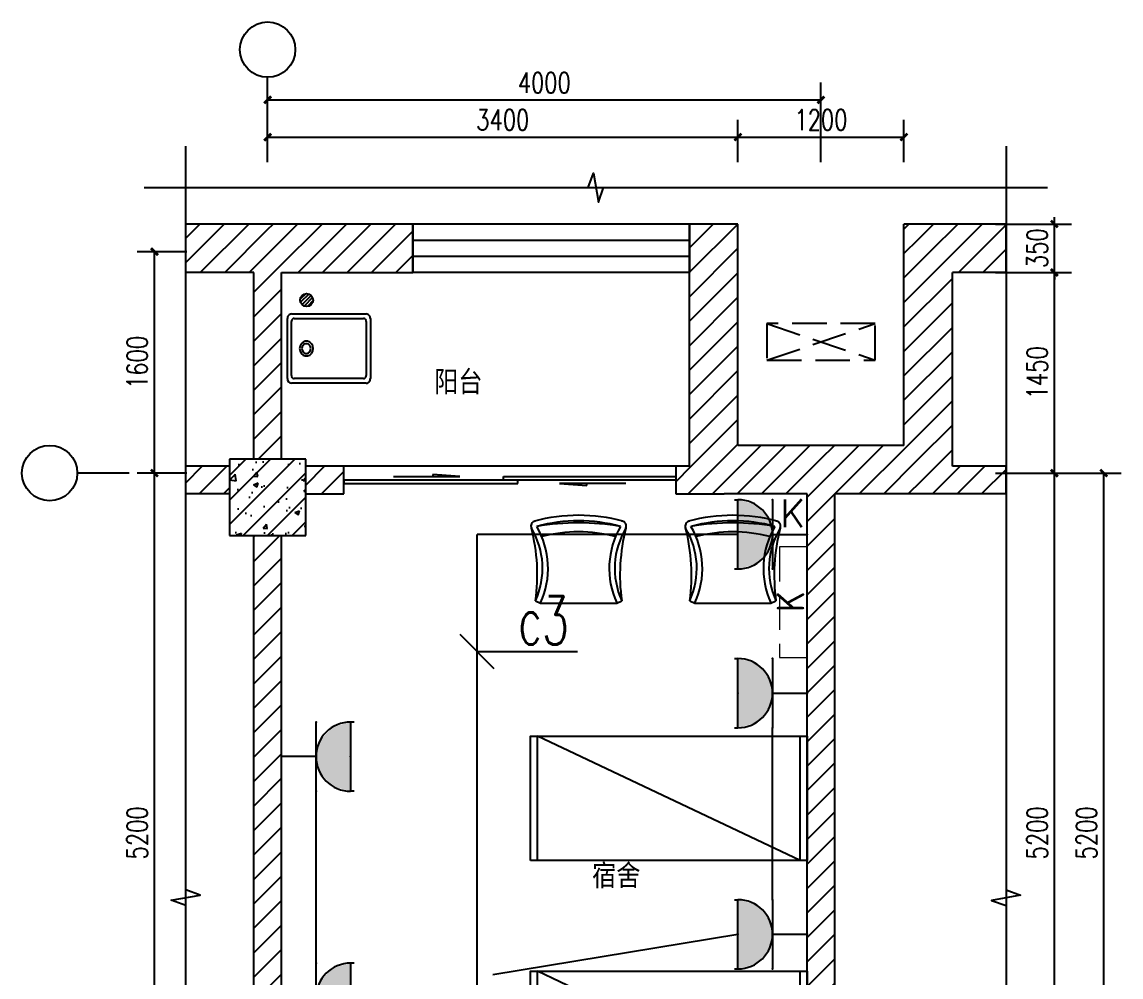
# Model space of a CAD drawing. Extents: x 1725663 to 4653551, y -550461 to 248782.
# Drawn here: x 2085698 to 2093643, y -55435 to -48533 of the extents above; entities that cross this region are included whole.
import ezdxf
from ezdxf.enums import TextEntityAlignment as Align

# ---------------------------------------------------------------- set-up
doc = ezdxf.new("R2010")
doc.units = 0
doc.header["$LTSCALE"] = 1000
doc.linetypes.add('DASH', pattern=[0.35, 0.25, -0.1])
for name, color, linetype in [('0-底图', 7, 'Continuous'), ('A-Fixt', 81, 'Continuous'), ('A-WALL-PATT', 252, 'Continuous'), ('AXIS', 3, 'Continuous'), ('COLUMN', 255, 'Continuous'), ('DIM-照明', 3, 'Continuous'), ('DIM_SYMB', 3, 'Continuous'), ('EQUIP-插座', 3, 'Continuous'), ('EQUIP_地漏', 7, 'Continuous'), ('PUB_DIM', 3, 'Continuous'), ('PUB_HATCH', 8, 'Continuous'), ('PUB_TEXT', 7, 'Continuous'), ('WALL', 2, 'Continuous'), ('WINDOW', 4, 'Continuous'), ('WIRE-照明', 6, 'Continuous'), ('看线', 30, 'Continuous')]:
    doc.layers.add(name, color=color, linetype=linetype)
doc.layers.add('A-ANNO-AXIS', color=102, linetype='Continuous', lineweight=0)
doc.styles.add('_TCH_DIM_T3', font='SIMPLEX', dxfattribs={"width": 0.75, "bigfont": 'HZTXT'})
doc.styles.add('_TEL_DIM', font='SIMPLEX', dxfattribs={"width": 0.8, "height": 3.5, "bigfont": 'HZTXT'})
doc.styles.get("Standard").update_dxf_attribs({"font": 'geniso.shx', "bigfont": 'hztxt.shx'})
doc.dimstyles.new('_TCH_ARCH&&50', dxfattribs={"dimtxt": 148.75, "dimasz": 50, "dimexe": 125, "dimexo": 150, "dimgap": 50, "dimtad": 1, "dimdec": 0, "dimzin": 0, "dimdsep": 46, "dimtxsty": '_TCH_DIM_T3', "dimblk": 'ARCHTICK', "dimcen": 0.09, "dimclrt": 7, "dimazin": 2, "dimtfac": 1, "dimtdec": 0, "dimtix": 1, "dimtmove": 2, "dimatfit": 3, "dimfxl": 1, "dimtolj": 1, "dimtzin": 0, "dimarcsym": 0})
pattern_1 = [(45, (406348.21, 820967.17), (-88.388383, 88.388383), [])]

# ---------------------------------------------------------------- blocks, each defined once
blk = doc.blocks.new('$DorLib2D$00000131')
at = {"color": 0, "linetype": 'Continuous'}
for p, q in [((0.15, 0.125), (0.2319, 0.1973)), ((0.2319, 0.1973), (0.2319, 0.125)), ((-0.5, 0.125), (-0.5, 0)), ((0.0192, 0.125), (-0.5, 0.125)), ((0.0192, 0), (0.0192, 0.125)), ((0.35, 0.125), (0.15, 0.125)), ((-0.5, 0), (0.0192, 0)), ((-0.024, 0), (0.5, 0)), ((-0.024, -0.125), (-0.024, 0)), ((0.5, 0), (0.5, -0.125)), ((-0.35, -0.125), (-0.15, -0.125)), ((-0.2319, -0.1973), (-0.2319, -0.125)), ((-0.15, -0.125), (-0.2319, -0.1973)), ((0.5, -0.125), (-0.024, -0.125))]:
    blk.add_line(p, q, dxfattribs=at)
blk = doc.blocks.new('$WINLIB2D$00000001')
at = {"color": 0}
for points in [[(-0.5, 0.5), (-0.5, -0.5)], [(-0.5, 0.5), (0.5, 0.5)], [(0.5, -0.5), (0.5, 0.5)], [(0.5, 0.1667), (-0.5, 0.1667)], [(0.5, -0.1667), (-0.5, -0.1667)], [(-0.5, -0.5), (0.5, -0.5)]]:
    blk.add_lwpolyline(points, dxfattribs=at)
blk = doc.blocks.new('$plan$00002153')
for p, q in [((-270.5, 250, 0), (270.5, 250, 0)), ((-300, -217.4, 0), (-300, 217.4, 0)), ((-270.2, 199.4, 0), (-270.5, 195.7, 0)), ((-270.5, -195.7, 0), (-270.5, 195.7, 0)), ((-267.9, 206.5, 0), (-270.2, 199.4, 0)), ((-263.5, 212.3, 0), (-267.9, 206.5, 0)), ((-257.5, 216.1, 0), (-263.5, 212.3, 0)), ((-250.8, 217.4, 0), (-257.5, 216.1, 0)), ((-250.8, 217.4, 0), (250.8, 217.4, 0)), ((254.2, 217.1, 0), (250.8, 217.4, 0)), ((260.7, 214.5, 0), (254.2, 217.1, 0)), ((265.9, 209.6, 0), (260.7, 214.5, 0)), ((269.3, 203.1, 0), (265.9, 209.6, 0)), ((270.5, 195.7, 0), (269.3, 203.1, 0)), ((270.5, 195.7, 0), (270.5, -195.7, 0)), ((300, 217.4, 0), (300, -217.4, 0)), ((116.1, 18.6, 0), (113.1, 0, 0)), ((113.1, 0, 0), (116.1, -18.6, 0)), ((124.6, 34.9, 0), (116.1, 18.6, 0)), ((137.7, 47.1, 0), (124.6, 34.9, 0)), ((132.3, 12.1, 0), (130.3, 0, 0)), ((130.3, 0, 0), (132.3, -12.1, 0)), ((137.8, 22.7, 0), (132.3, 12.1, 0)), ((153.8, 53.5, 0), (137.7, 47.1, 0)), ((146.3, 30.6, 0), (137.8, 22.7, 0)), ((156.7, 34.8, 0), (146.3, 30.6, 0)), ((170.8, 53.5, 0), (153.8, 53.5, 0)), ((167.8, 34.8, 0), (156.7, 34.8, 0)), ((178.3, 30.6, 0), (167.8, 34.8, 0)), ((186.9, 47.1, 0), (170.8, 53.5, 0)), ((186.8, 22.7, 0), (178.3, 30.6, 0)), ((192.3, 12.1, 0), (186.8, 22.7, 0)), ((200, 34.9, 0), (186.9, 47.1, 0)), ((194.3, 0, 0), (192.3, 12.1, 0)), ((208.5, 18.6, 0), (200, 34.9, 0)), ((211.5, 0, 0), (208.5, 18.6, 0)), ((116.1, -18.6, 0), (124.6, -34.9, 0)), ((124.6, -34.9, 0), (137.7, -47.1, 0)), ((132.3, -12.1, 0), (137.8, -22.7, 0)), ((137.7, -47.1, 0), (153.8, -53.5, 0)), ((137.8, -22.7, 0), (146.3, -30.6, 0)), ((146.3, -30.6, 0), (156.7, -34.8, 0)), ((153.8, -53.5, 0), (170.8, -53.5, 0)), ((156.7, -34.8, 0), (167.8, -34.8, 0)), ((167.8, -34.8, 0), (178.3, -30.6, 0)), ((170.8, -53.5, 0), (186.9, -47.1, 0)), ((178.3, -30.6, 0), (186.8, -22.7, 0)), ((186.8, -22.7, 0), (192.3, -12.1, 0)), ((186.9, -47.1, 0), (200, -34.9, 0)), ((192.3, -12.1, 0), (194.3, 0, 0)), ((200, -34.9, 0), (208.5, -18.6, 0)), ((208.5, -18.6, 0), (211.5, 0, 0)), ((-270.5, -195.7, 0), (-269.3, -203.1, 0)), ((-269.3, -203.1, 0), (-265.9, -209.6, 0)), ((-265.9, -209.6, 0), (-260.7, -214.5, 0)), ((-260.7, -214.5, 0), (-254.2, -217.1, 0)), ((-254.2, -217.1, 0), (-250.8, -217.4, 0)), ((250.8, -217.4, 0), (-250.8, -217.4, 0)), ((250.8, -217.4, 0), (257.5, -216.1, 0)), ((257.5, -216.1, 0), (263.5, -212.3, 0)), ((263.5, -212.3, 0), (267.9, -206.5, 0)), ((267.9, -206.5, 0), (270.2, -199.4, 0)), ((270.2, -199.4, 0), (270.5, -195.7, 0)), ((270.5, -250, 0), (-270.5, -250, 0))]:
    blk.add_line(p, q)
for centre, start, end in [((-268.9, 218.9, 0), 92.85749, 182.85749), ((268.9, 218.9, 0), 357.14251, 87.14251), ((-268.9, -218.9, 0), 177.14251, 267.14251), ((268.9, -218.9, 0), 272.85749, 2.85749)]:
    blk.add_arc(centre, 31.1, start, end)
blk = doc.blocks.new('_ArchTick')
at = {"color": 0, "linetype": 'ByBlock', "const_width": 0.4}
blk.add_lwpolyline([(-0.5, -0.5), (0.5, 0.5)], dxfattribs=at)
blk = doc.blocks.new('*D1272')
at = {"layer": 'Defpoints', "color": 0, "transparency": 16777216}
for p in [(1939675.2, -53562.8), (1938475.2, -53894.1), (1939675.2, -53894.1)]:
    blk.add_point(p, dxfattribs=at)
at = {"layer": 'PUB_DIM', "color": 0, "lineweight": -2, "transparency": 16777216}
for p, q in [((1938475.2, -53744.1), (1938475.2, -53437.8)), ((1939675.2, -53744.1), (1939675.2, -53437.8)), ((1938475.2, -53562.8), (1939675.2, -53562.8))]:
    blk.add_line(p, q, dxfattribs=at)
at = {"layer": 'PUB_DIM', "color": 0, "lineweight": -2, "transparency": 16777216, "xscale": 50, "yscale": 50, "zscale": 50, "rotation": 180}
blk.add_blockref('_ArchTick', (1938475.2, -53562.8), dxfattribs=at)
at = {"layer": 'PUB_DIM', "color": 0, "lineweight": -2, "transparency": 16777216, "xscale": 50, "yscale": 50, "zscale": 50}
blk.add_blockref('_ArchTick', (1939675.2, -53562.8), dxfattribs=at)
at = {"layer": 'PUB_DIM', "color": 7, "transparency": 16777216, "insert": (1939075.2, -53438.4), "char_height": 148.75, "attachment_point": 5, "style": '_TCH_DIM_T3'}
blk.add_mtext('\\A1;1200', dxfattribs=at)
blk = doc.blocks.new('*D1273')
at = {"layer": 'Defpoints', "color": 0, "transparency": 16777216}
for p in [(1938475.2, -53562.8), (1935075.2, -53894.1), (1938475.2, -53894.1)]:
    blk.add_point(p, dxfattribs=at)
at = {"layer": 'PUB_DIM', "color": 0, "lineweight": -2, "transparency": 16777216}
for p, q in [((1935075.2, -53744.1), (1935075.2, -53437.8)), ((1938475.2, -53744.1), (1938475.2, -53437.8)), ((1935075.2, -53562.8), (1938475.2, -53562.8))]:
    blk.add_line(p, q, dxfattribs=at)
at = {"layer": 'PUB_DIM', "color": 0, "lineweight": -2, "transparency": 16777216, "xscale": 50, "yscale": 50, "zscale": 50, "rotation": 180}
blk.add_blockref('_ArchTick', (1935075.2, -53562.8), dxfattribs=at)
at = {"layer": 'PUB_DIM', "color": 0, "lineweight": -2, "transparency": 16777216, "xscale": 50, "yscale": 50, "zscale": 50}
blk.add_blockref('_ArchTick', (1938475.2, -53562.8), dxfattribs=at)
at = {"layer": 'PUB_DIM', "color": 7, "transparency": 16777216, "insert": (1936775.2, -53438.4), "char_height": 148.75, "attachment_point": 5, "style": '_TCH_DIM_T3'}
blk.add_mtext('\\A1;3400', dxfattribs=at)
blk = doc.blocks.new('*D1274')
at = {"layer": 'Defpoints', "color": 0, "transparency": 16777216}
for p in [(1939075.2, -53294.1), (1935075.2, -53894.1), (1939075.2, -53894.1)]:
    blk.add_point(p, dxfattribs=at)
at = {"layer": 'PUB_DIM', "color": 0, "lineweight": -2, "transparency": 16777216}
for p, q in [((1935075.2, -53744.1), (1935075.2, -53169.1)), ((1939075.2, -53744.1), (1939075.2, -53169.1)), ((1935075.2, -53294.1), (1939075.2, -53294.1))]:
    blk.add_line(p, q, dxfattribs=at)
at = {"layer": 'PUB_DIM', "color": 0, "lineweight": -2, "transparency": 16777216, "xscale": 50, "yscale": 50, "zscale": 50, "rotation": 180}
blk.add_blockref('_ArchTick', (1935075.2, -53294.1), dxfattribs=at)
at = {"layer": 'PUB_DIM', "color": 0, "lineweight": -2, "transparency": 16777216, "xscale": 50, "yscale": 50, "zscale": 50}
blk.add_blockref('_ArchTick', (1939075.2, -53294.1), dxfattribs=at)
at = {"layer": 'PUB_DIM', "color": 7, "transparency": 16777216, "insert": (1937075.2, -53169.8), "char_height": 148.75, "attachment_point": 5, "style": '_TCH_DIM_T3'}
blk.add_mtext('\\A1;4000', dxfattribs=at)
blk = doc.blocks.new('*D1275')
at = {"layer": 'Defpoints', "color": 0, "transparency": 16777216}
for p in [(1934256.8, -54391.2), (1934640.2, -54391.2), (1934640.2, -55991.2)]:
    blk.add_point(p, dxfattribs=at)
at = {"layer": 'PUB_DIM', "color": 0, "lineweight": -2, "transparency": 16777216}
for p, q in [((1934490.2, -54391.2), (1934131.8, -54391.2)), ((1934256.8, -55991.2), (1934256.8, -54391.2)), ((1934490.2, -55991.2), (1934131.8, -55991.2))]:
    blk.add_line(p, q, dxfattribs=at)
at = {"layer": 'PUB_DIM', "color": 0, "lineweight": -2, "transparency": 16777216, "xscale": 50, "yscale": 50, "zscale": 50}
for p, rotation in [((1934256.8, -54391.2), 90), ((1934256.8, -55991.2), 270)]:
    blk.add_blockref('_ArchTick', p, dxfattribs=dict(at, rotation=rotation))
at = {"layer": 'PUB_DIM', "color": 7, "transparency": 16777216, "insert": (1934132.4, -55191.2), "char_height": 148.75, "attachment_point": 5, "rotation": 90, "style": '_TCH_DIM_T3'}
blk.add_mtext('\\A1;1600', dxfattribs=at)
blk = doc.blocks.new('*D1276')
at = {"layer": 'Defpoints', "color": 0, "transparency": 16777216}
for p in [(1934256.8, -55991.2), (1934640.2, -55991.2), (1934640.2, -61191.2)]:
    blk.add_point(p, dxfattribs=at)
at = {"layer": 'PUB_DIM', "color": 0, "lineweight": -2, "transparency": 16777216}
for p, q in [((1934490.2, -55991.2), (1934131.8, -55991.2)), ((1934256.8, -61191.2), (1934256.8, -55991.2)), ((1934490.2, -61191.2), (1934131.8, -61191.2))]:
    blk.add_line(p, q, dxfattribs=at)
at = {"layer": 'PUB_DIM', "color": 0, "lineweight": -2, "transparency": 16777216, "xscale": 50, "yscale": 50, "zscale": 50}
for p, rotation in [((1934256.8, -55991.2), 90), ((1934256.8, -61191.2), 270)]:
    blk.add_blockref('_ArchTick', p, dxfattribs=dict(at, rotation=rotation))
at = {"layer": 'PUB_DIM', "color": 7, "transparency": 16777216, "insert": (1934132.4, -58591.2), "char_height": 148.75, "attachment_point": 5, "rotation": 90, "style": '_TCH_DIM_T3'}
blk.add_mtext('\\A1;5200', dxfattribs=at)
blk = doc.blocks.new('*D1278')
at = {"layer": 'Defpoints', "color": 0, "transparency": 16777216}
for p in [(1940187.3, -54191.2), (1940762.7, -54191.2), (1940187.3, -54541.2)]:
    blk.add_point(p, dxfattribs=at)
at = {"layer": 'PUB_DIM', "color": 0, "lineweight": -2, "transparency": 16777216}
for p, q in [((1940762.7, -54191.2), (1940762.7, -54141.2)), ((1940337.3, -54191.2), (1940887.7, -54191.2)), ((1940762.7, -54541.2), (1940762.7, -54191.2)), ((1940337.3, -54541.2), (1940887.7, -54541.2)), ((1940762.7, -54541.2), (1940762.7, -54591.2))]:
    blk.add_line(p, q, dxfattribs=at)
at = {"layer": 'PUB_DIM', "color": 0, "lineweight": -2, "transparency": 16777216, "xscale": 50, "yscale": 50, "zscale": 50}
for p, rotation in [((1940762.7, -54191.2), 270), ((1940762.7, -54541.2), 90)]:
    blk.add_blockref('_ArchTick', p, dxfattribs=dict(at, rotation=rotation))
at = {"layer": 'PUB_DIM', "color": 7, "transparency": 16777216, "insert": (1940638.4, -54366.2), "char_height": 148.75, "attachment_point": 5, "rotation": 90, "style": '_TCH_DIM_T3'}
blk.add_mtext('\\A1;350', dxfattribs=at)
blk = doc.blocks.new('*D1279')
at = {"layer": 'Defpoints', "color": 0, "transparency": 16777216}
for p in [(1940187.3, -54541.2), (1940762.7, -54541.2), (1940187.3, -55991.2)]:
    blk.add_point(p, dxfattribs=at)
at = {"layer": 'PUB_DIM', "color": 0, "lineweight": -2, "transparency": 16777216}
for p, q in [((1940337.3, -54541.2), (1940887.7, -54541.2)), ((1940762.7, -55991.2), (1940762.7, -54541.2)), ((1940337.3, -55991.2), (1940887.7, -55991.2))]:
    blk.add_line(p, q, dxfattribs=at)
at = {"layer": 'PUB_DIM', "color": 0, "lineweight": -2, "transparency": 16777216, "xscale": 50, "yscale": 50, "zscale": 50}
for p, rotation in [((1940762.7, -54541.2), 90), ((1940762.7, -55991.2), 270)]:
    blk.add_blockref('_ArchTick', p, dxfattribs=dict(at, rotation=rotation))
at = {"layer": 'PUB_DIM', "color": 7, "transparency": 16777216, "insert": (1940638.4, -55266.2), "char_height": 148.75, "attachment_point": 5, "rotation": 90, "style": '_TCH_DIM_T3'}
blk.add_mtext('\\A1;1450', dxfattribs=at)
blk = doc.blocks.new('*D1280')
at = {"layer": 'Defpoints', "color": 0, "transparency": 16777216}
for p in [(1940187.3, -55991.2), (1940762.7, -55991.2), (1940187.3, -61191.2)]:
    blk.add_point(p, dxfattribs=at)
at = {"layer": 'PUB_DIM', "color": 0, "lineweight": -2, "transparency": 16777216}
for p, q in [((1940337.3, -55991.2), (1940887.7, -55991.2)), ((1940762.7, -61191.2), (1940762.7, -55991.2)), ((1940337.3, -61191.2), (1940887.7, -61191.2))]:
    blk.add_line(p, q, dxfattribs=at)
at = {"layer": 'PUB_DIM', "color": 0, "lineweight": -2, "transparency": 16777216, "xscale": 50, "yscale": 50, "zscale": 50}
for p, rotation in [((1940762.7, -55991.2), 90), ((1940762.7, -61191.2), 270)]:
    blk.add_blockref('_ArchTick', p, dxfattribs=dict(at, rotation=rotation))
at = {"layer": 'PUB_DIM', "color": 7, "transparency": 16777216, "insert": (1940638.4, -58591.2), "char_height": 148.75, "attachment_point": 5, "rotation": 90, "style": '_TCH_DIM_T3'}
blk.add_mtext('\\A1;5200', dxfattribs=at)
blk = doc.blocks.new('*D1282')
at = {"layer": 'Defpoints', "color": 0, "transparency": 16777216}
for p in [(1940612.5, -55991.2), (1941119.5, -55991.2), (1940612.5, -61191.2)]:
    blk.add_point(p, dxfattribs=at)
at = {"layer": 'PUB_DIM', "color": 0, "lineweight": -2, "transparency": 16777216}
for p, q in [((1940762.5, -55991.2), (1941244.5, -55991.2)), ((1941119.5, -61191.2), (1941119.5, -55991.2)), ((1940762.5, -61191.2), (1941244.5, -61191.2))]:
    blk.add_line(p, q, dxfattribs=at)
at = {"layer": 'PUB_DIM', "color": 0, "lineweight": -2, "transparency": 16777216, "xscale": 50, "yscale": 50, "zscale": 50}
for p, rotation in [((1941119.5, -55991.2), 90), ((1941119.5, -61191.2), 270)]:
    blk.add_blockref('_ArchTick', p, dxfattribs=dict(at, rotation=rotation))
at = {"layer": 'PUB_DIM', "color": 7, "transparency": 16777216, "insert": (1940995.1, -58591.2), "char_height": 148.75, "attachment_point": 5, "rotation": 90, "style": '_TCH_DIM_T3'}
blk.add_mtext('\\A1;5200', dxfattribs=at)
blk = doc.blocks.new('$TwtSys$00000141')
for p, q in [((-94, 8), (-10, 92)), ((-94, 8), (-10, 92)), ((-87, -35), (35, 87)), ((-87, -35), (35, 87)), ((-66, -66), (66, 66)), ((-66, -66), (66, 66)), ((-32, -87), (88, 33)), ((-32, -87), (88, 33)), ((11, -92), (92, -11)), ((11, -92), (92, -11))]:
    blk.add_line(p, q)
blk.add_circle((0, 0), 94)
blk.add_circle((0, 0), 94)
blk = doc.blocks.new('11')
at = {"color": 6, "linetype": 'DASH'}
blk.add_lwpolyline([(-476417.2, -299897.7), (-476417.2, -300097.7), (-475617.2, -300097.7), (-475617.2, -299897.7)], close=True, dxfattribs=at)
at = {"layer": 'PUB_TEXT'}
blk.add_text('K', height=200, dxfattribs=at).set_placement((-476088, -300077.4))
blk = doc.blocks.new('CH_AP01')
for p, q in [((-311.4, 16.6), (-275, 0)), ((-275, 0), (275, 0)), ((275, 0), (311.4, 16.6))]:
    blk.add_line(p, q)
for centre, radius, start, end in [((-306.8, 555.3), 37.8, 100.18588, 202.83587), ((0, -578.9), 1212.6, 74.71041, 105.28959), ((0, -578.9), 1172.6, 75.02868, 104.97132), ((0, -1278.1), 1856.9, 80.61099, 99.38901), ((306.8, 555.3), 37.8, 337.16413, 79.81412), ((-1658.4, 201.9), 1359.7, 352.16586, 14.42826), ((-823.7, 250), 562.9, 335.50378, 31.09034), ((-823.7, 250), 602.9, 335.50378, 30.26909), ((0, -578.9), 1092.6, 75.87672, 104.12328), ((823.7, 250), 602.9, 149.73091, 204.49622), ((823.7, 250), 562.9, 148.90966, 204.49622), ((1658.4, 201.9), 1359.7, 165.57174, 187.83414)]:
    blk.add_arc(centre, radius, start, end)
blk = doc.blocks.new('单人床')
at = {"layer": 'A-Fixt'}
for p, q in [((47773.8, 13973.4), (48673.8, 13973.4)), ((47773.8, 12073.4), (48673.8, 13973.4)), ((47773.8, 12073.4), (48673.8, 12073.4))]:
    blk.add_line(p, q, dxfattribs=at)
blk.add_lwpolyline([(47773.8, 14023.4), (48673.8, 14023.4), (48673.8, 12023.4), (47773.8, 12023.4), (47773.8, 14023.4)], dxfattribs=at)
blk = doc.blocks.new('$equip$00001237')
for p, q in [((-0.5, 1.05), (-0.5, 1)), ((-0.5, 1), (0.5, 1)), ((0.5, 1.05), (0.5, 1)), ((0.5, 0.5), (-0.5, 0.5)), ((0, 0.5), (0, 0))]:
    blk.add_line(p, q)
blk.add_arc((0, 1), 0.5, 180, 0)
for p in [(0, 1), (-0.5, 0.5), (0.5, 0.5), (0, 0)]:
    blk.add_point(p)
for points in [[(0.433, 0.75), (-0.433, 0.75), (0.5, 1), (-0.5, 1)], [(0.25, 0.567), (-0.25, 0.567), (0.433, 0.75), (-0.433, 0.75)], [(0, 0.5), (0, 0.5), (0.25, 0.567), (-0.25, 0.567)]]:
    blk.add_solid(points)
at = {"flags": 9}
blk.add_attdef('A', (0, 0), '', height=0.00002, dxfattribs=at)
blk = doc.blocks.new('$equip$00001764')
for p, q in [((-0.5, 1.05), (-0.5, 1)), ((-0.5, 1), (0.5, 1)), ((0.5, 1.05), (0.5, 1)), ((0.5, 0.5), (-0.5, 0.5)), ((0, 0.5), (0, 0))]:
    blk.add_line(p, q)
blk.add_arc((0, 1), 0.5, 180, 0)
for p in [(-0.5, 0.5), (0.5, 0.5), (0, 0)]:
    blk.add_point(p)
for points in [[(0.433, 0.75), (-0.433, 0.75), (0.5, 1), (-0.5, 1)], [(0.25, 0.567), (-0.25, 0.567), (0.433, 0.75), (-0.433, 0.75)], [(0, 0.5), (0, 0.5), (0.25, 0.567), (-0.25, 0.567)]]:
    blk.add_solid(points)
at = {"color": 7, "style": '_TEL_DIM'}
blk.add_attdef('$TEXT$', text='', height=0.4, dxfattribs=at).set_placement((0.303, 0.211), align=Align.MIDDLE_CENTER)
at = {"color": 7, "style": '_TEL_DIM', "flags": 1}
blk.add_attdef('A', text='', height=0.00002, dxfattribs=at).set_placement((0, 0), align=Align.MIDDLE_CENTER)
blk = doc.blocks.new('nm')
at = {"layer": 'A-WALL-PATT'}
h = blk.add_hatch(dxfattribs=at)
h.set_pattern_fill('普通砖', color=256, scale=50, style=0)
h.set_pattern_definition(pattern_1)
h.paths.add_polyline_path([(1935075.2, -54424.5), (1935075.2, -54191.2), (1934482.8, -54191.2), (1934482.8, -54541.2), (1934975.2, -54541.2)])
h = blk.add_hatch(dxfattribs=at)
h.set_pattern_fill('普通砖', color=256, scale=50, style=0)
h.set_pattern_definition(pattern_1)
h.paths.add_polyline_path([(1935175.2, -54541.2), (1936125.2, -54541.2), (1936125.2, -54191.2), (1935075.2, -54191.2), (1935075.2, -54424.5)])
h = blk.add_hatch(dxfattribs=at)
h.set_pattern_fill('普通砖', color=256, scale=50, style=0)
h.set_pattern_definition(pattern_1)
h.paths.add_polyline_path([(1938325.2, -55957.8), (1938475.2, -55791.2), (1938475.2, -54191.2), (1938125.2, -54541.2), (1938125.2, -55941.2)])
h = blk.add_hatch(dxfattribs=at)
h.set_pattern_fill('普通砖', color=256, scale=50, style=0)
h.set_pattern_definition(pattern_1)
h.paths.add_polyline_path([(1938475.2, -54191.2), (1938125.2, -54191.2), (1938125.2, -54541.2)])
h = blk.add_hatch(dxfattribs=at)
h.set_pattern_fill('普通砖', color=256, scale=50, style=0)
h.set_pattern_definition(pattern_1)
h.paths.add_polyline_path([(1939825.2, -55957.8), (1940025.2, -55941.2), (1940025.2, -54541.2), (1939675.2, -54191.2), (1939675.2, -55791.2)])
h = blk.add_hatch(dxfattribs=at)
h.set_pattern_fill('普通砖', color=256, scale=50, style=0)
h.set_pattern_definition(pattern_1)
h.paths.add_polyline_path([(1940413.3, -54191.2), (1939675.2, -54191.2), (1940025.2, -54541.2), (1940413.3, -54541.2)])
h = blk.add_hatch(dxfattribs=at)
h.set_pattern_fill('普通砖', color=256, scale=50, style=0)
h.set_pattern_definition(pattern_1)
h.paths.add_polyline_path([(1934975.2, -55891.2), (1935175.2, -55891.2), (1935175.2, -54541.2), (1935075.2, -54424.5), (1934975.2, -54541.2)])
h = blk.add_hatch(dxfattribs=at)
h.set_pattern_fill('普通砖', color=256, scale=50, style=0)
h.set_pattern_definition(pattern_1)
h.paths.add_polyline_path([(1939075.2, -56024.5), (1939075.2, -55791.2), (1938475.2, -55791.2), (1938325.2, -55957.8), (1938375.2, -56141.2), (1938975.2, -56141.2)])
h = blk.add_hatch(dxfattribs=at)
h.set_pattern_fill('普通砖', color=256, scale=50, style=0)
h.set_pattern_definition(pattern_1)
h.paths.add_polyline_path([(1939825.2, -55957.8), (1939675.2, -55791.2), (1939075.2, -55791.2), (1939075.2, -56024.5), (1939175.2, -56141.2), (1939775.2, -56141.2)])
h = blk.add_hatch(dxfattribs=at)
h.set_pattern_fill('普通砖', color=256, scale=50, style=0)
h.set_pattern_definition(pattern_1)
h.paths.add_polyline_path([(1934800.2, -56141.2), (1934800.2, -55941.2), (1934482.8, -55941.2), (1934482.8, -56141.2)])
h = blk.add_hatch(dxfattribs=at)
h.set_pattern_fill('普通砖', color=256, scale=50, style=0)
h.set_pattern_definition(pattern_1)
h.paths.add_polyline_path([(1935350.2, -55941.2), (1935350.2, -56141.2), (1935625.2, -56141.2), (1935625.2, -55941.2)])
h = blk.add_hatch(dxfattribs=at)
h.set_pattern_fill('普通砖', color=256, scale=50, style=0)
h.set_pattern_definition(pattern_1)
h.paths.add_polyline_path([(1938125.2, -55941.2), (1938025.2, -55941.2), (1938025.2, -56141.2), (1938375.2, -56141.2), (1938325.2, -55957.8)])
h = blk.add_hatch(dxfattribs=at)
h.set_pattern_fill('普通砖', color=256, scale=50, style=0)
h.set_pattern_definition(pattern_1)
h.paths.add_polyline_path([(1940413.3, -55941.2), (1940025.2, -55941.2), (1939825.2, -55957.8), (1939775.2, -56141.2), (1940413.3, -56141.2)])
h = blk.add_hatch(dxfattribs=at)
h.set_pattern_fill('普通砖', color=256, scale=50, style=0)
h.set_pattern_definition(pattern_1)
h.paths.add_polyline_path([(1939075.2, -61141.2), (1939175.2, -61091.2), (1939175.2, -56141.2), (1939075.2, -56024.5), (1938975.2, -56141.2), (1938975.2, -61091.2)])
h = blk.add_hatch(dxfattribs=at)
h.set_pattern_fill('普通砖', color=256, scale=50, style=0)
h.set_pattern_definition(pattern_1)
h.paths.add_polyline_path([(1935175.2, -56441.2), (1934975.2, -56441.2), (1934975.2, -61091.2), (1935175.2, -61091.2)])
at = {"layer": 'PUB_HATCH'}
h = blk.add_hatch(dxfattribs=at)
h.set_pattern_fill('钢筋混凝土', color=256, scale=50, style=0)
h.set_pattern_definition([(45, (406348.21, 820877.42), (-88.388348, 88.388348), []), (50, (406348.2, 820877.42), (358.63009, -31.376067), [37.5, -412.5]), (355, (406348.2, 820877.42), (-69.37567, 376.09607), [30, -330]), (100.4514, (406378.1, 820874.8), (289.25469, 344.71977), [31.870095, -350.571056]), (46.1842, (406348.2, 820977.4), (533.62052, -82.75951), [56.25, -618.75]), (96.6356, (406392.7, 820970.5), (467.33135, 487.05894), [47.80514, -525.8565]), (351.1842, (406348.2, 820977.4), (467.33097, 487.0593), [45, -495]), (21, (406398.2, 820952.42), (298.453526, -201.309445), [37.5, -412.5]), (326, (406398.2, 820952.42), (121.657666, 362.57502), [30, -330]), (71.4514, (406423.08, 820935.64), (420.111314, 161.26525), [31.870095, -350.571056]), (37.5, (406348.21, 820877.42), (6.079928, 166.446927), [0, -326, 0, -335, 0, -331.25]), (7.5, (406348.2, 820877.42), (131.534769, 197.205856), [0, -191, 0, -318.5, 0, -126.25]), (327.5, (406236.71, 820877.42), (266.911218, -11.277436), [0, -125, 0, -390, 0, -517.5]), (317.5, (406186.7, 820877.42), (291.593085, 50.05249), [0, -162.5, 0, -259, 0, -367.5])])
h.paths.add_polyline_path([(1935350.2, -55891.2), (1934800.2, -55891.2), (1934800.2, -56441.2), (1935350.2, -56441.2)])
at = {"color": 252, "linetype": 'DASH'}
for p, q in [((1938685, -54910.8), (1939467, -55175.1)), ((1938685, -55175.1), (1939467, -54910.8))]:
    blk.add_line(p, q, dxfattribs=at)
blk.add_lwpolyline([(1934482.8, -53928.1), (1940413.3, -53928.1), (1940413.3, -64191.9), (1934482.8, -64191.9)], close=True)
blk.add_lwpolyline([(1939467, -54910.8), (1938685, -54910.8), (1938685, -55175.1), (1939467, -55175.1)], close=True, dxfattribs=at)
at = {"layer": 'AXIS'}
for p, q in [((1935075.2, -53505.8), (1935075.2, -53131)), ((1934073.9, -55991.2), (1933699.2, -55991.2))]:
    blk.add_line(p, q, dxfattribs=at)
for centre in [(1935075.2, -52931), (1933499.2, -55991.2)]:
    blk.add_circle(centre, 200, dxfattribs=at)
at = {"layer": 'COLUMN'}
for p, q in [((1934800.2, -55891.2), (1934800.2, -56441.2)), ((1935350.2, -55891.2), (1934800.2, -55891.2)), ((1935350.2, -56441.2), (1935350.2, -55891.2)), ((1934800.2, -56441.2), (1935350.2, -56441.2))]:
    blk.add_line(p, q, dxfattribs=at)
at = {"layer": 'DIM_SYMB'}
for points in [[(1934482.8, -64491.9), (1934482.8, -59116.3), (1934377.8, -59078.1), (1934587.8, -59041), (1934482.8, -59003.8), (1934482.8, -53628.1)], [(1940413.3, -53628.1), (1940413.3, -59003.8), (1940518.3, -59042), (1940308.3, -59079), (1940413.3, -59116.3), (1940413.3, -64491.9)], [(1934182.8, -53928.1), (1937391.8, -53928.1), (1937430, -53823.1), (1937467.1, -54033.1), (1937504.3, -53928.1), (1940713.3, -53928.1)]]:
    blk.add_lwpolyline(points, dxfattribs=at)
at = {"layer": 'WALL'}
for p, q in [((1934482.8, -54541.2), (1934482.8, -54191.2)), ((1935075.2, -54191.2), (1934482.8, -54191.2)), ((1936125.2, -54191.2), (1935075.2, -54191.2)), ((1936125.2, -54541.2), (1936125.2, -54191.2)), ((1938125.2, -54191.2), (1938125.2, -54541.2)), ((1938475.2, -54191.2), (1938125.2, -54191.2)), ((1938475.2, -55791.2), (1938475.2, -54191.2)), ((1939675.2, -55791.2), (1939675.2, -54191.2)), ((1940413.3, -54191.2), (1939675.2, -54191.2)), ((1940413.3, -54541.2), (1940413.3, -54191.2)), ((1934975.2, -54541.2), (1934482.8, -54541.2)), ((1934975.2, -55891.2), (1934975.2, -54541.2)), ((1935175.2, -55891.2), (1935175.2, -54541.2)), ((1935175.2, -54541.2), (1936125.2, -54541.2)), ((1938125.2, -55941.2), (1938125.2, -54541.2)), ((1940025.2, -55941.2), (1940025.2, -54541.2)), ((1940413.3, -54541.2), (1940025.2, -54541.2)), ((1939075.2, -55791.2), (1938475.2, -55791.2)), ((1939675.2, -55791.2), (1939075.2, -55791.2)), ((1934482.8, -56141.2), (1934482.8, -55941.2)), ((1934800.2, -55941.2), (1934482.8, -55941.2)), ((1935625.2, -55941.2), (1935350.2, -55941.2)), ((1935625.2, -56141.2), (1935625.2, -55941.2)), ((1938025.2, -55941.2), (1938025.2, -56141.2)), ((1938125.2, -55941.2), (1938025.2, -55941.2)), ((1940413.3, -55941.2), (1940025.2, -55941.2)), ((1940413.3, -56141.2), (1940413.3, -55941.2)), ((1934800.2, -56141.2), (1934482.8, -56141.2)), ((1935350.2, -56141.2), (1935625.2, -56141.2)), ((1938025.2, -56141.2), (1938375.2, -56141.2)), ((1938975.2, -56141.2), (1938375.2, -56141.2)), ((1938975.2, -61091.2), (1938975.2, -56141.2)), ((1939175.2, -61091.2), (1939175.2, -56141.2)), ((1939775.2, -56141.2), (1939175.2, -56141.2)), ((1940413.3, -56141.2), (1939775.2, -56141.2)), ((1934975.2, -61091.2), (1934975.2, -56441.2)), ((1935175.2, -61091.2), (1935175.2, -56441.2))]:
    blk.add_line(p, q, dxfattribs=at)
at = {"layer": 'WINDOW'}
blk.add_line((1938025.2, -55941.2), (1935625.2, -55941.2), dxfattribs=at)
at = {"rotation": 90}
for p in [(1950998.6, -106565), (1950998.6, -108265)]:
    blk.add_blockref('单人床', p, dxfattribs=at)
at = {"layer": 'A-ANNO-AXIS', "rotation": 90.00000000000001}
blk.add_blockref('11', (1638877.5, 419092.8), dxfattribs=at)
at = {"layer": 'A-Fixt'}
for p in [(1937323.4, -56930), (1938438.6, -56930)]:
    blk.add_blockref('CH_AP01', p, dxfattribs=at)
at = {"layer": 'EQUIP_地漏', "xscale": 0.5, "yscale": 0.5, "zscale": 0.5, "rotation": 180}
blk.add_blockref('$TwtSys$00000141', (1935357.1, -54740.6), dxfattribs=at)
at = {"layer": 'WINDOW'}
for name, p, xscale, yscale, zscale, rotation in [('$WINLIB2D$00000001', (1937125.2, -54366.2), 2000, 350, 2000, 180.000000000002), ('$DorLib2D$00000131', (1936825.2, -56041.2), 2400, -200, 2400, 180)]:
    blk.add_blockref(name, p, dxfattribs=dict(at, xscale=xscale, yscale=yscale, zscale=zscale, rotation=rotation))
at = {"layer": '看线', "rotation": 180}
blk.add_blockref('$plan$00002153', (1935517.7, -55091.2, 0), dxfattribs=at)
at = {"layer": 'PUB_TEXT'}
for s, p in [('阳台', (1936278.5, -55423.1)), ('宿舍', (1937420.6, -58990.9))]:
    blk.add_text(s, height=175, dxfattribs=at).set_placement(p)
at = {"layer": 'PUB_DIM'}
for p1, p2, distance, picture, middle in [((1935075.2, -53894.1), (1939075.2, -53894.1), 599.9, '*D1274', (1937075.2, -53169.8)), ((1935075.2, -53894.1), (1938475.2, -53894.1), 331.3, '*D1273', (1936775.2, -53438.4)), ((1938475.2, -53894.1), (1939675.2, -53894.1), 331.3, '*D1272', (1939075.2, -53438.4)), ((1940187.3, -54541.2), (1940187.3, -54191.2), -575.4, '*D1278', (1940638.4, -54366.2)), ((1934640.2, -55991.2), (1934640.2, -54391.2), 383.5, '*D1275', (1934132.4, -55191.2)), ((1940187.3, -55991.2), (1940187.3, -54541.2), -575.4, '*D1279', (1940638.4, -55266.2)), ((1934640.2, -61191.2), (1934640.2, -55991.2), 383.5, '*D1276', (1934132.4, -58591.2)), ((1940187.3, -61191.2), (1940187.3, -55991.2), -575.4, '*D1280', (1940638.4, -58591.2)), ((1940612.5, -61191.2), (1940612.5, -55991.2), -507, '*D1282', (1940995.1, -58591.2))]:
    dim = blk.add_aligned_dim(p1=p1, p2=p2, distance=distance, dimstyle='_TCH_ARCH&&50', dxfattribs=at)
    dim.commit()
    dim.dimension.update_dxf_attribs({"geometry": picture, "text_midpoint": middle})

msp = doc.modelspace()

# ---------------------------------------------------------------- linework, layer by layer
at = {"layer": 'DIM-照明'}
msp.add_line((2089112.1, -53207), (2088864.6, -52959.5), dxfattribs=at)
for points in [[(2088988.3, -53083.3), (2089198, -53083.3)], [(2089198, -53083.3), (2089714.4, -53083.3)]]:
    msp.add_lwpolyline(points, dxfattribs=at)
at = {"layer": 'WIRE-照明'}
for p, q in [((2088988.3, -57811.4), (2088988.3, -52236.2)), ((2090873.8, -52236.2), (2088988.3, -52236.2)), ((2091123.8, -54876.3), (2091123.8, -53633.8)), ((2087823.8, -55334.9), (2087823.8, -54092.5)), ((2089100.8, -55416.7), (2090873.8, -55126.3))]:
    msp.add_line(p, q, dxfattribs=at)

# ---------------------------------------------------------------- block references
at = {"layer": '0-底图'}
msp.add_blockref('nm', (152398.6, 4197.8), dxfattribs=at)
at = {"layer": 'EQUIP-插座'}
ref = msp.add_blockref('$equip$00001764', (2091373.8, -52236.2), dxfattribs=dict(at, xscale=500, yscale=500, zscale=500, rotation=90))
ref.add_attrib('$TEXT$', 'K', dxfattribs={"layer": '0', "color": 7, "height": 200, "style": '_TEL_DIM'}).set_placement((2091268.3, -52084.6), align=Align.MIDDLE_CENTER)
at = {"layer": 'EQUIP-插座', "xscale": 500, "yscale": 500, "zscale": 500}
for p, rotation in [((2091373.8, -53383.8), 90), ((2087573.8, -53842.5), 270), ((2091373.8, -55126.3), 90), ((2087573.8, -55584.9), 270)]:
    msp.add_blockref('$equip$00001237', p, dxfattribs=dict(at, rotation=rotation))

# ---------------------------------------------------------------- texts
at = {"layer": 'DIM-照明', "color": 7, "style": '_TEL_DIM', "width": 0.64}
msp.add_text('c3', height=350, dxfattribs=at).set_placement((2089285.5, -53033.3))

doc.saveas('drawing.dxf')
